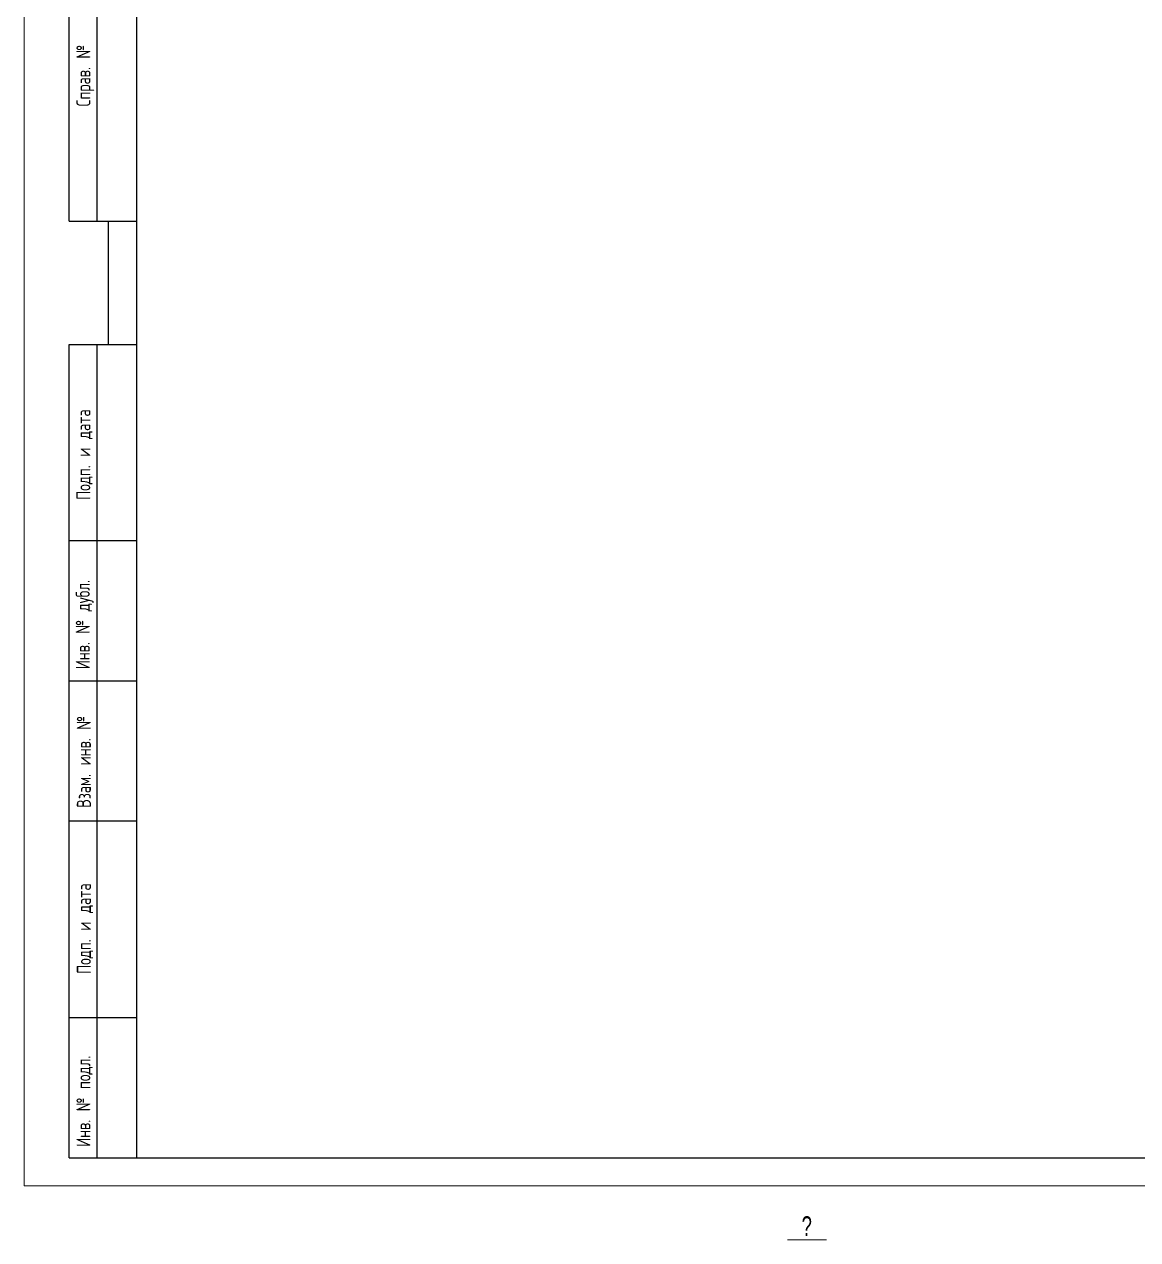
# Model space of a CAD drawing. Header units: millimetres. Extents: x 0 to 841, y -10 to 594.
# Drawn here: x 0 to 198.5, y -9.6 to 207.1 of the extents above; entities that cross this region are included whole.
import ezdxf

# ---------------------------------------------------------------- set-up
doc = ezdxf.new("R2010")
doc.units = ezdxf.units.MM
doc.layers.add('ОСЕВЫЕ', color=7, linetype='Continuous')
doc.styles.add('SLDTEXTSTYLE0', font='TXT', dxfattribs={"width": 0.7})
doc.styles.add('SLDTEXTSTYLE1', font='TXT', dxfattribs={"width": 0.7, "bigfont": 'bigfont'})

# ---------------------------------------------------------------- blocks, each defined once
blk = doc.blocks.new('SW_NOTE_3')
at = {"color": 0, "linetype": 'Continuous', "lineweight": 0}
for p, q in [((-2.41, 0.33), (4.53, 0.33)), ((4.53, 0.33), (-2.41, 0.33)), ((-2.41, 0.33), (4.53, 0.33)), ((4.53, 0.33), (-2.41, 0.33)), ((-2.41, 0.33), (4.53, 0.33)), ((4.53, 0.33), (-2.41, 0.33))]:
    blk.add_line(p, q, dxfattribs=at)
at = {"color": 0, "linetype": 'Continuous', "lineweight": 0, "insert": (1.04, 4.5), "char_height": 3.5, "attachment_point": 2, "style": 'SLDTEXTSTYLE0'}
blk.add_mtext('?', dxfattribs=at)

msp = doc.modelspace()

# ---------------------------------------------------------------- linework, layer by layer
at = {"color": 7, "linetype": 'Continuous', "lineweight": 25}
for p, q in [((20, 589), (20, 5)), ((20, 589), (20, 5)), ((8, 172), (8, 292)), ((8, 172), (8, 292)), ((13, 172), (13, 292)), ((13, 172), (13, 292)), ((8, 172), (20, 172)), ((8, 5), (8, 150)), ((8, 150), (20, 150)), ((13, 5), (13, 150)), ((20, 115), (8, 115)), ((20, 90), (8, 90)), ((20, 65), (8, 65)), ((8, 30), (20, 30)), ((8, 5), (20, 5)), ((20, 5), (836, 5))]:
    msp.add_line(p, q, dxfattribs=at)
at = {"layer": 'ОСЕВЫЕ', "lineweight": 18}
for p, q in [((0, 594), (0, 0)), ((0, 0), (841, 0))]:
    msp.add_line(p, q, dxfattribs=at)
at = {"layer": 'ОСЕВЫЕ', "lineweight": 25}
msp.add_line((15, 150), (15, 172), dxfattribs=at)

# ---------------------------------------------------------------- block references
at = {"color": 7, "linetype": 'Continuous', "lineweight": 0}
msp.add_blockref('SW_NOTE_3', (138.48, -9.931), dxfattribs=at)

# ---------------------------------------------------------------- texts
at = {"color": 7, "linetype": 'Continuous', "lineweight": 0, "char_height": 2.5, "attachment_point": 1, "rotation": 90, "style": 'SLDTEXTSTYLE1'}
for s, insert in [('\\M+18452\\M+18481\\M+18482\\M+18470\\M+18472. \\M+18782', (9.289, 192.453)), ('\\M+18450\\M+18480\\M+18474\\M+18481. \\M+18479 \\M+18474\\M+18470\\M+18484\\M+18470', (9.283, 122.304)), ('\\M+18449\\M+1847E\\M+18472. \\M+18782 \\M+18474\\M+18485\\M+18471\\M+1847C.', (9.173, 92.12)), ('\\M+18442\\M+18478\\M+18470\\M+1847D. \\M+18479\\M+1847E\\M+18472. \\M+18782', (9.365, 67.4)), ('\\M+18450\\M+18480\\M+18474\\M+18481. \\M+18479 \\M+18474\\M+18470\\M+18484\\M+18470', (9.375, 37.79)), ('\\M+18449\\M+1847E\\M+18472. \\M+18782 \\M+18481\\M+18480\\M+18474\\M+1847C.', (9.294, 6.964))]:
    msp.add_mtext(s, dxfattribs=dict(at, insert=insert))

doc.saveas('drawing.dxf')
